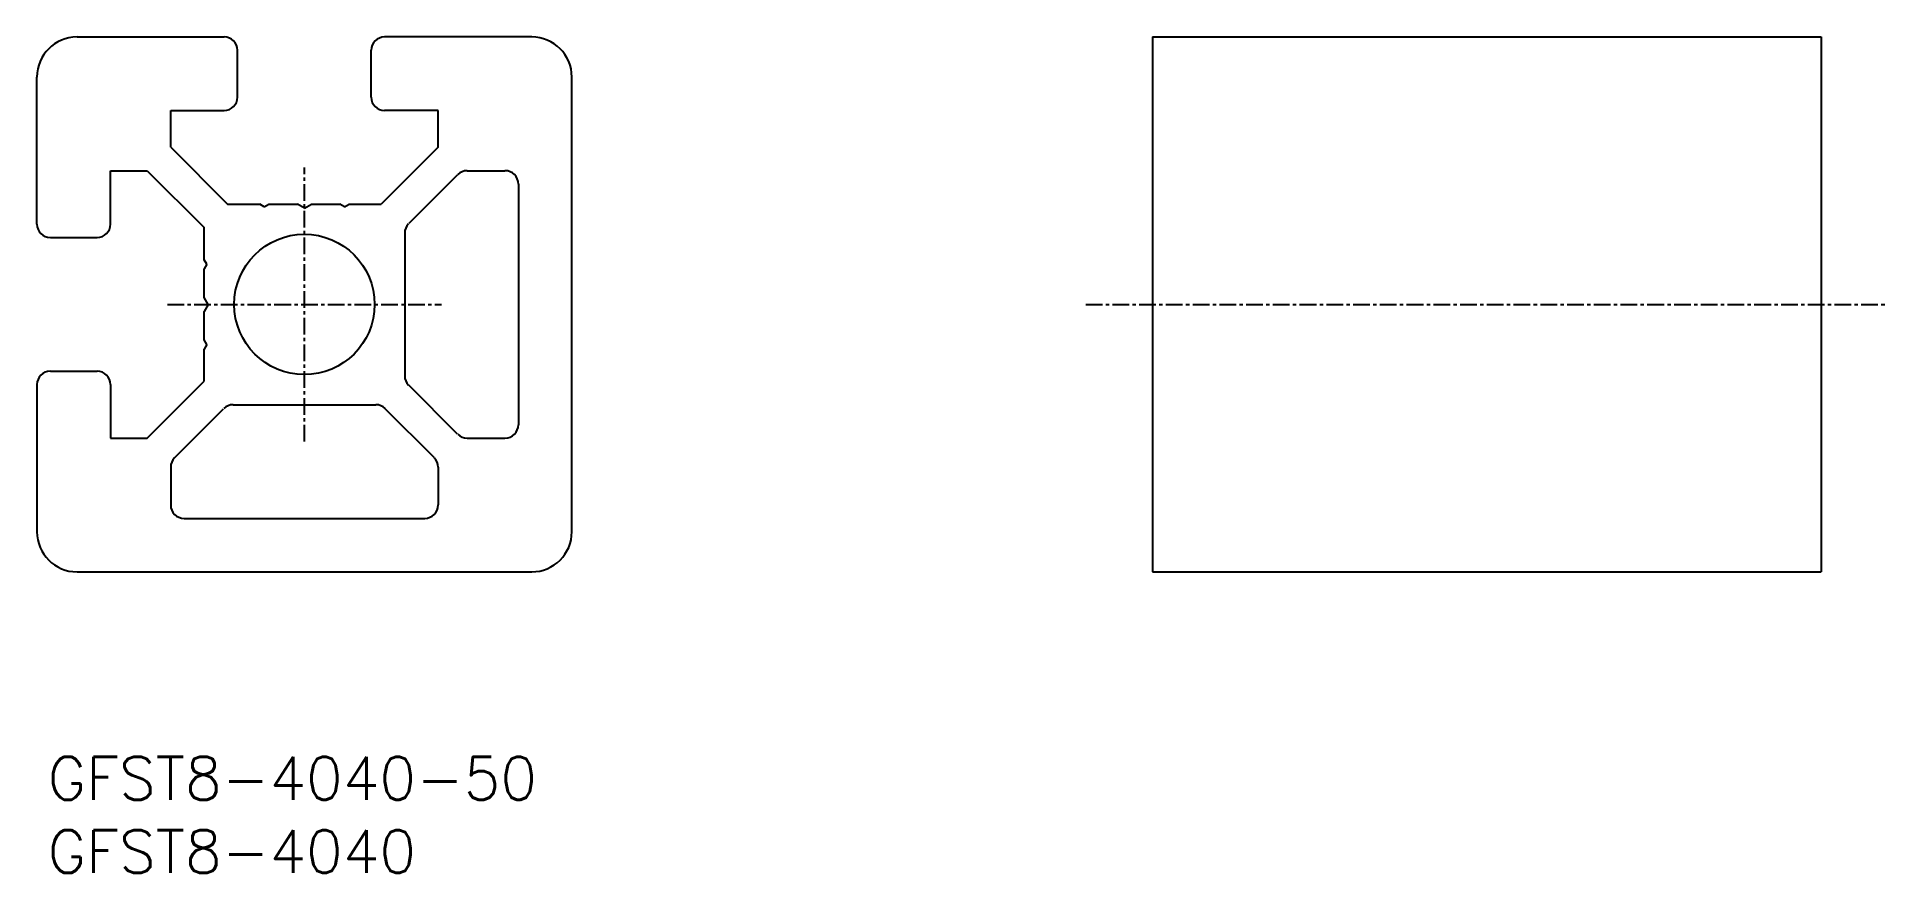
# Model space of a CAD drawing. Extents: x -1 to 138, y -5 to 57.
import ezdxf

# ---------------------------------------------------------------- set-up
doc = ezdxf.new("R2010")
doc.units = 0
doc.linetypes.add('CENTER', pattern=[2, 1.25, -0.25, 0.25, -0.25])
doc.layers.get('0').update_dxf_attribs({"linetype": 'CONTINUOUS'})
doc.layers.add('CENTER', color=1, linetype='CENTER')
doc.styles.get("Standard").update_dxf_attribs({"font": 'txt.shx', "bigfont": 'extfont2.shx'})

msp = doc.modelspace()

# ---------------------------------------------------------------- linework, layer by layer
at = {"color": 7, "linetype": 'CONTINUOUS'}
for p, q in [((2.21, 57.04), (13.21, 57.04)), ((36.21, 57.04), (25.21, 57.04)), ((82.64, 57.04), (132.64, 57.04)), ((82.64, 57.04), (82.64, 17.04)), ((132.64, 57.04), (132.64, 17.04)), ((14.21, 52.54), (14.21, 56.04)), ((24.21, 52.54), (24.21, 56.04)), ((-0.79, 43.04), (-0.79, 54.04)), ((39.21, 20.04), (39.21, 54.04)), ((9.21, 51.54), (13.21, 51.54)), ((9.21, 48.79), (9.21, 51.54)), ((29.21, 51.54), (25.21, 51.54)), ((29.21, 48.79), (29.21, 51.54)), ((9.21, 48.79), (13.46, 44.54)), ((29.21, 48.79), (24.96, 44.54)), ((4.71, 43.04), (4.71, 47.04)), ((4.71, 47.04), (7.46, 47.04)), ((7.46, 47.04), (11.71, 42.79)), ((30.67, 46.74), (27.01, 43.08)), ((31.38, 47.04), (34.21, 47.04)), ((35.21, 46.04), (35.21, 28.04)), ((13.46, 44.54), (15.87, 44.54)), ((16.21, 44.34), (15.87, 44.54)), ((16.21, 44.34), (16.56, 44.54)), ((16.56, 44.54), (18.69, 44.54)), ((19.21, 44.24), (18.69, 44.54)), ((19.21, 44.24), (19.73, 44.54)), ((19.73, 44.54), (21.87, 44.54)), ((22.21, 44.34), (21.87, 44.54)), ((22.21, 44.34), (22.56, 44.54)), ((22.56, 44.54), (24.96, 44.54)), ((0.21, 42.04), (3.71, 42.04)), ((11.71, 40.38), (11.71, 42.79)), ((26.71, 42.37), (26.71, 31.7)), ((11.91, 40.04), (11.71, 40.38)), ((11.91, 40.04), (11.71, 39.69)), ((11.71, 37.56), (11.71, 39.69)), ((12.01, 37.04), (11.71, 37.56)), ((12.01, 37.04), (11.71, 36.52)), ((11.71, 34.38), (11.71, 36.52)), ((11.91, 34.04), (11.71, 34.38)), ((11.91, 34.04), (11.71, 33.69)), ((11.71, 31.29), (11.71, 33.69)), ((0.21, 32.04), (3.71, 32.04)), ((-0.79, 31.04), (-0.79, 20.04)), ((4.71, 31.04), (4.71, 27.04)), ((7.46, 27.04), (11.71, 31.29)), ((30.67, 27.33), (27.01, 30.99)), ((9.51, 25.58), (13.17, 29.24)), ((13.88, 29.54), (24.55, 29.54)), ((28.92, 25.58), (25.26, 29.24)), ((4.71, 27.04), (7.46, 27.04)), ((31.38, 27.04), (34.21, 27.04)), ((9.21, 24.87), (9.21, 22.04)), ((29.21, 24.87), (29.21, 22.04)), ((10.21, 21.04), (28.21, 21.04)), ((2.21, 17.04), (36.21, 17.04)), ((82.64, 17.04), (132.64, 17.04))]:
    msp.add_line(p, q, dxfattribs=at)
msp.add_circle((19.21, 37.04), 5.25, dxfattribs=at)
for centre, radius, start, end in [((2.21, 54.04), 3, 90, 180), ((13.21, 56.04), 1, 0, 90), ((25.21, 56.04), 1, 90, 180), ((36.21, 54.04), 3, 0, 90), ((13.21, 52.54), 1, 270, 0), ((25.21, 52.54), 1, 180, 270), ((31.38, 46.04), 1, 90, 135), ((34.21, 46.04), 1, 0, 90), ((0.21, 43.04), 1, 180, 270), ((3.71, 43.04), 1, 270, 0), ((27.71, 42.37), 1, 135, 180), ((0.21, 31.04), 1, 90, 180), ((3.71, 31.04), 1, 0, 90), ((27.71, 31.7), 1, 180, 225), ((13.88, 28.54), 1, 90, 135), ((24.55, 28.54), 1, 45, 90), ((34.21, 28.04), 1, 270, 0), ((31.38, 28.04), 1, 225, 270), ((10.21, 24.87), 1, 135, 180), ((28.21, 24.87), 1, 0, 45), ((10.21, 22.04), 1, 180, 270), ((28.21, 22.04), 1, 270, 0), ((2.21, 20.04), 3, 180, 270), ((36.21, 20.04), 3, 270, 0)]:
    msp.add_arc(centre, radius, start, end, dxfattribs=at)
at = {"layer": 'CENTER', "color": 1, "linetype": 'CENTER'}
for p, q in [((19.21, 26.79), (19.21, 47.29)), ((8.96, 37.04), (29.46, 37.04)), ((77.64, 37.04), (137.64, 37.04))]:
    msp.add_line(p, q, dxfattribs=at)

# ---------------------------------------------------------------- texts
at = {"color": 7, "linetype": 'CONTINUOUS'}
for s, p in [('GFST8-4040-50', (0, 0)), ('GFST8-4040', (0, -5.48))]:
    msp.add_text(s, height=3.2, dxfattribs=at).set_placement(p)

doc.saveas('drawing.dxf')
